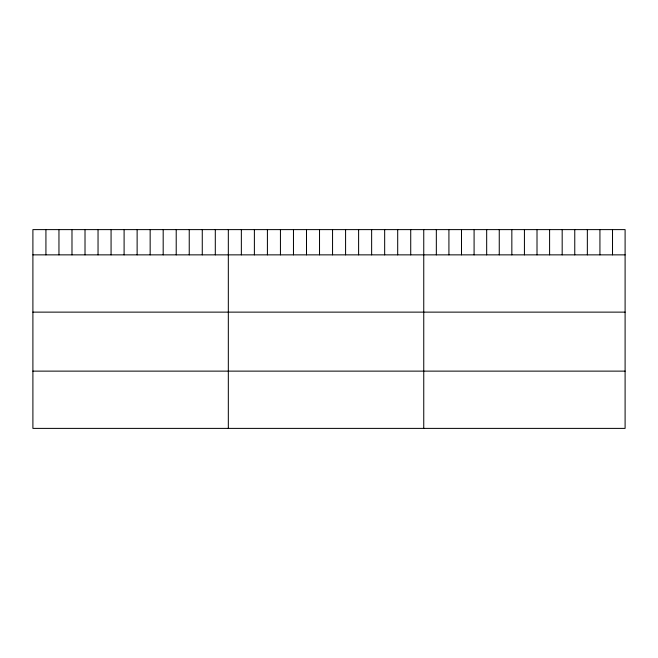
<?xml version="1.0" encoding="UTF-8"?>
<svg xmlns="http://www.w3.org/2000/svg" width="658" height="658" viewBox="0 0 658 658"><rect width="100%" height="100%" fill="white"/><g stroke="black" fill="none" stroke-linecap="round" stroke-linejoin="round"><path stroke-width="0.99" d="M625.1 254.86L625.1 428.391L32.9 428.391L32.9 229.609L625.1 229.609L625.1 254.86L32.9 254.86M32.9 312.131L625.1 312.131M32.9 371.128L625.1 371.128M612.516 229.609L612.516 254.86M599.932 229.609L599.932 254.86M587.347 229.609L587.347 254.86M574.763 229.609L574.763 254.86M562.179 229.609L562.179 254.86M549.595 229.609L549.595 254.86M537.01 229.609L537.01 254.86M524.426 229.609L524.426 254.86M511.842 229.609L511.842 254.86M499.257 229.609L499.257 254.86M486.673 229.609L486.673 254.86M474.089 229.609L474.089 254.86M461.505 229.609L461.505 254.86M448.92 229.609L448.92 254.86M436.336 229.609L436.336 254.86M423.752 229.609L423.752 428.391M410.724 229.609L410.724 254.86M397.695 229.609L397.695 254.86M384.667 229.609L384.667 254.86M371.638 229.609L371.638 254.86M358.61 229.609L358.61 254.86M345.582 229.609L345.582 254.86M332.553 229.609L332.553 254.86M319.525 229.609L319.525 254.86M306.496 229.609L306.496 254.86M293.468 229.609L293.468 254.86M280.44 229.609L280.44 254.86M267.411 229.609L267.411 254.86M254.383 229.609L254.383 254.86M241.354 229.609L241.354 254.86M228.326 229.609L228.326 428.391M215.298 229.609L215.298 254.86M202.269 229.609L202.269 254.86M189.241 229.609L189.241 254.86M176.212 229.609L176.212 254.86M163.184 229.609L163.184 254.86M150.156 229.609L150.156 254.86M137.127 229.609L137.127 254.86M124.099 229.609L124.099 254.86M111.07 229.609L111.07 254.86M98.042 229.609L98.042 254.86M85.014 229.609L85.014 254.86M71.985 229.609L71.985 254.86M58.957 229.609L58.957 254.86M45.928 229.609L45.928 254.86"/></g></svg>
